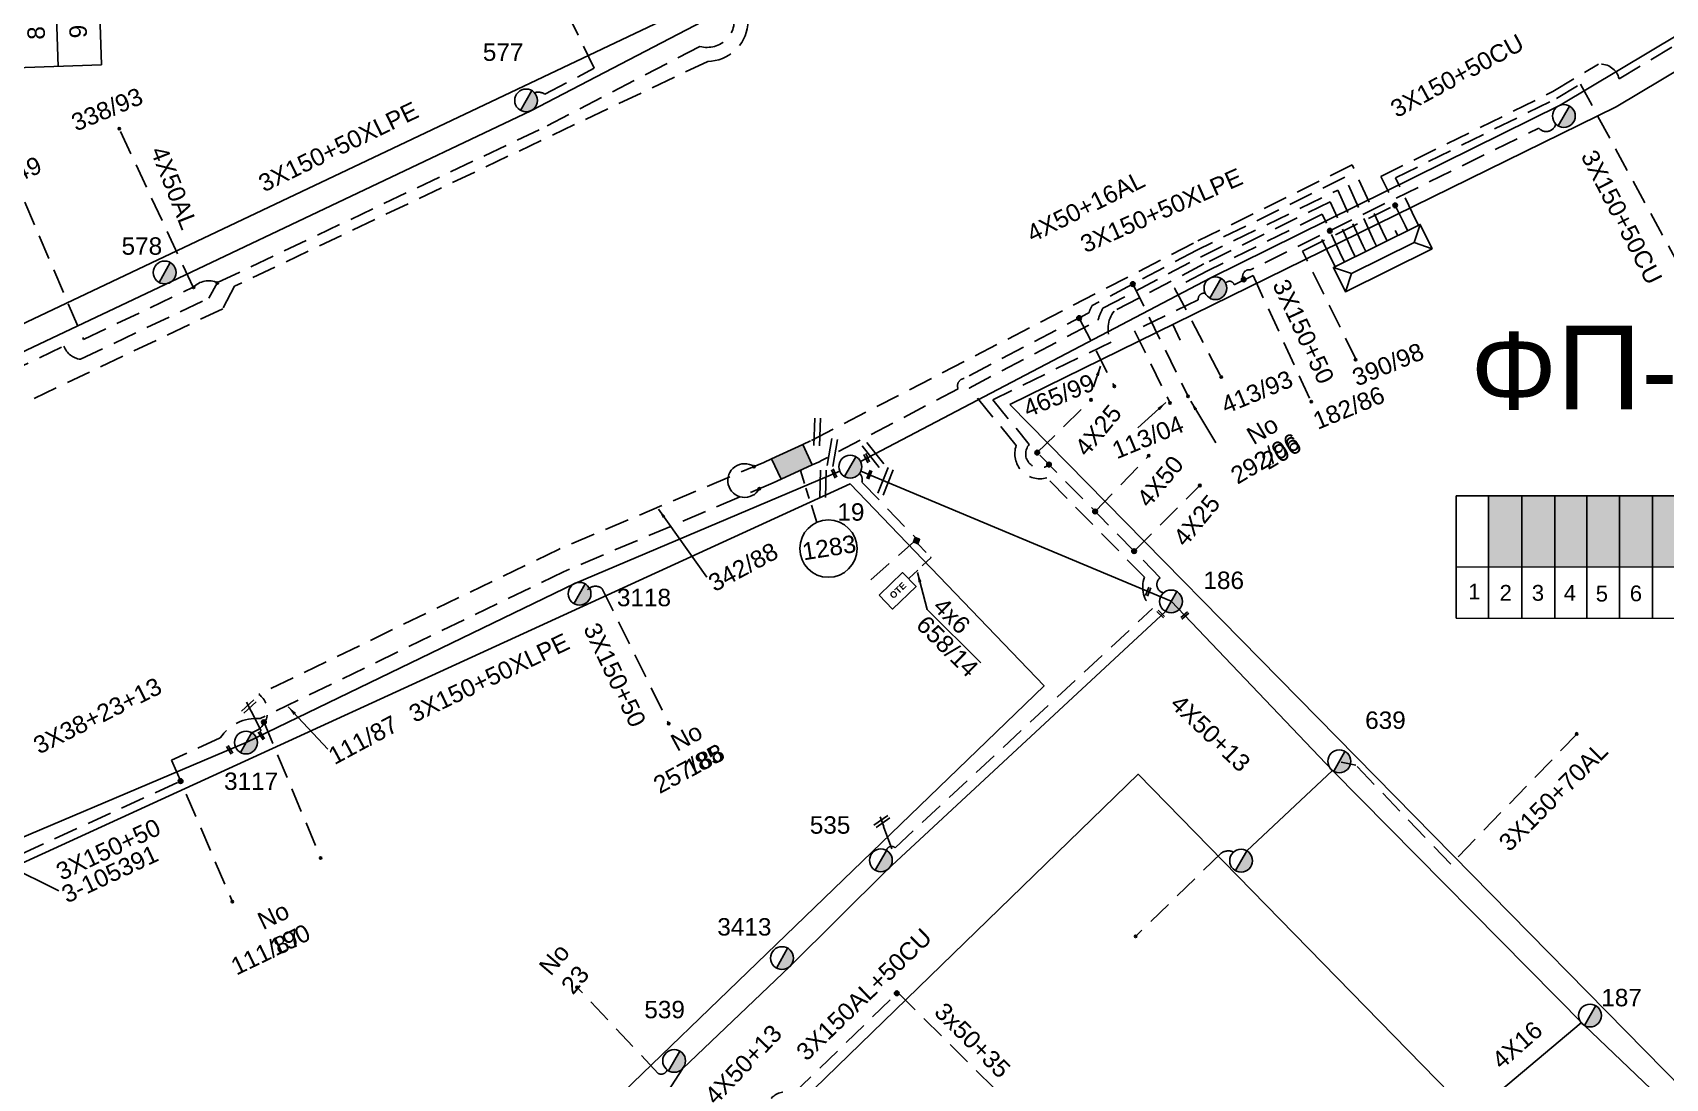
# Model space of a CAD drawing. Header units: millimetres. Extents: x 771 to 3391, y 686 to 1835.
# Drawn here: x 1703.7 to 1872.4, y 868.2 to 976.3 of the extents above; entities that cross this region are included whole.
import ezdxf
from ezdxf.enums import TextEntityAlignment as Align

# ---------------------------------------------------------------- set-up
doc = ezdxf.new("R2010")
doc.units = ezdxf.units.MM
doc.linetypes.add('DASHED', pattern=[19.05, 12.7, -6.35])
for name, color, linetype in [('Link Box 4 Διευθύνσεων', 7, 'Continuous'), ('Pillar OTE', 7, 'Continuous'), ('Άγνωστα', 7, 'Continuous'), ('Ασφαλειοκιβώτια Χ.Τ 9 αναχωρήσεων', 7, 'Continuous'), ('Γυμνά εναέρια ΧΤ και ΦΟΠ (3Φ)   4x50+16AL', 7, 'Continuous'), ('Εναέρια παροχή ΧΤ 4x16', 7, 'SYN_LINE'), ('Εναέρια παροχή ΧΤ 4x25', 7, 'SYN_LINE'), ('Επιγραφές - Σχήματα', 7, 'Continuous'), ('Καλωδια Χ.Τ. 3x50+35', 7, 'Continuous'), ('Καλώδια ΧΤ   3x150+50CU', 7, 'DASHED'), ('Καλώδια ΧΤ   3x150+70AL', 7, 'DASHED'), ('Καλώδια ΧΤ   3x150AL+50CU', 7, 'DASHED'), ('Μηχανική τομή', 7, 'Continuous'), ('Στύλος ΦΜ', 7, 'Continuous'), ('Στύλος ΦΜ @ 1', 7, 'Continuous'), ('Συνδέσεις', 7, 'Continuous'), ('Συνεστραμμένα ΧΤ   3x70+54.6+25 AL', 7, 'SYN_LINE'), ('Τομή', 7, 'Continuous'), ('Υπογεια Καλωδια Δικτυου ΧΤ 4X25', 7, 'DASHED'), ('Υποσταθμός πόλεως', 7, 'Continuous'), ('Υπόβαθρο ΔΕΗ', 7, 'Continuous'), ('Υπόγεια καλώδια Παροχών ΧΤ   4x50AL', 7, 'DASHED'), ('Υπόγεια καλώδια Παροχών ΧΤ   4x6', 7, 'DASHED')]:
    doc.layers.add(name, color=color, linetype=linetype)
doc.styles.get("Standard").update_dxf_attribs({"font": 'ARIAL.TTF'})
doc.linetypes.add('SYN_LINE', pattern='A,0.5,-0.0001,["/\\/\\/\\/",Standard,S=0.1,R=0,X=0,Y=-0.05],-0.25', length=0.7501)
doc.dimstyles.new('ISO-25', dxfattribs={"dimtxt": 2.5, "dimasz": 2.5, "dimexe": 1.25, "dimexo": 0.625, "dimtad": 1, "dimtxsty": 'Standard', "dimcen": 2.5, "dimadec": 0, "dimazin": 0, "dimtfac": 1, "dimtmove": 0, "dimatfit": 3, "dimfxl": 1, "dimarcsym": 0})

# ---------------------------------------------------------------- blocks, each defined once
blk = doc.blocks.new('LINK BOX 4 ΑΝΑΧΩΡΗΣΕΩΝ')
at = {"layer": 'Link Box 4 Διευθύνσεων', "ltscale": 40}
blk.add_hatch(color=256, dxfattribs=at).paths.add_polyline_path([(-3.54, 0), (-3.54, -4.67), (3.54, -4.67), (3.54, 0)])
for p, q in [((-3.54, 0), (-5.33, 0)), ((5.33, 0), (3.54, 0)), ((-3.54, -4.67), (-5.33, -4.67)), ((5.33, -4.67), (3.54, -4.67))]:
    blk.add_line(p, q, dxfattribs=at)
blk.add_lwpolyline([(-3.54, -4.67), (-3.54, 0), (3.54, 0), (3.54, -4.67)], close=True, dxfattribs=at)
blk = doc.blocks.new('ΑΣΦΑΛΕΙΟΚΙΒΩΤΙΟ ΥΠΟΣΤΑΘΜΟΥ 9 ΑΝΑΧΩΡΗΣΕΩΝ')
at = {"layer": 'Ασφαλειοκιβώτια Χ.Τ 9 αναχωρήσεων', "ltscale": 40}
for p, q in [((-23.8, 40.36), (24.02, 40.36)), ((-9.72, 40.36), (-9.72, -40.64)), ((9.94, 40.36), (9.94, -40.64)), ((-23.8, 31.36), (24.02, 31.36)), ((-23.8, 22.36), (24.02, 22.36)), ((-23.8, 13.36), (24.02, 13.36)), ((-23.8, 4.36), (24.02, 4.36)), ((-23.8, -4.64), (24.02, -4.64)), ((-23.8, -13.64), (24.02, -13.64)), ((-23.8, -22.64), (24.02, -22.64)), ((-23.8, -31.64), (24.02, -31.64))]:
    blk.add_line(p, q, dxfattribs=at)
at = {"layer": 'Ασφαλειοκιβώτια Χ.Τ 9 αναχωρήσεων'}
blk.add_lwpolyline([(-23.8, -40.64), (24.02, -40.64), (24.02, 40.36), (-23.8, 40.36)], close=True, dxfattribs=at)
for s, p in [('1', (-18.12, 33.62)), ('2', (-18.12, 25.05)), ('3', (-18.12, 15.98)), ('4', (-18.12, 6.96)), ('5', (-18.12, -2.05)), ('6', (-18.12, -11.19)), ('7', (-18.12, -19.43)), ('8', (-18.12, -29.12)), ('9', (-18.12, -37.81))]:
    blk.add_text(s, height=3.6, dxfattribs=at).set_placement(p)
at = {"layer": 'Ασφαλειοκιβώτια Χ.Τ 9 αναχωρήσεων', "ltscale": 40}
for tag, height, p in [('ΟΝΟΜΑ', 5, (-0.16, 44.31)), ('ΚΕΙΜΕΝΟ 1', 2, (17.06, 35.59)), ('ΚΕΙΜΕΝΟ 2', 2, (17.06, 26.88)), ('ΚΕΙΜΕΝΟ 3', 2, (17.06, 17.69)), ('ΚΕΙΜΕΝΟ 4', 2, (17.06, 8.71)), ('ΚΕΙΜΕΝΟ 5', 2, (17.06, -0.13)), ('ΚΕΙΜΕΝΟ 6', 2, (17.06, -9.05)), ('ΚΕΙΜΕΝΟ 7', 2, (17.06, -18.13)), ('ΚΕΙΜΕΝΟ 8', 2, (17.06, -26.85)), ('ΚΕΙΜΕΝΟ 9', 2, (17.06, -35.99)), ('ΣΧ', 2, (-0.1, -42.64))]:
    blk.add_attdef(tag, text='', height=height, dxfattribs=at).set_placement(p, align=Align.MIDDLE_CENTER)
blk = doc.blocks.new('ΥΠΑΡΧΩΝ ΤΣΙΜΕΝΤΕΝΙΟΣ ΣΤΥΛΟΣ')
at = {"layer": 'Στύλος ΦΜ'}
blk.add_hatch(color=7, dxfattribs=at).paths.add_polyline_path([(-1.29, -2.28, 0.574793), (2.62, 0, 0.268822), (1.3, 2.27)])
at = {"layer": 'Στύλος ΦΜ', "color": 7}
blk.add_line((-1.29, -2.28), (1.3, 2.27), dxfattribs=at)
blk.add_circle((0, 0), 2.62, dxfattribs=at)
at = {"layer": 'Στύλος ΦΜ', "flags": 4}
for tag, p in [('ΑΡΙΘΜΟΣ', (-4.68, 8.05)), ('ΤΥΠΟΣ', (-4.91, 3.03))]:
    blk.add_attdef(tag, p, '', height=4, dxfattribs=at)
blk = doc.blocks.new('_ΣΥΝΔΕΣΗ')
at = {"layer": 'Συνδέσεις', "linetype": 'SYN_LINE', "ltscale": 40}
blk.add_hatch(color=256, dxfattribs=at).paths.add_polyline_path([(0.5, -0.01, 1), (-0.5, -0.01, 1)])
at = {"layer": 'Συνδέσεις'}
blk.add_circle((0, -0.01), 0.5, dxfattribs=at)
blk = doc.blocks.new('ΥΠΟΣΤΑΘΜΟΣ ΠΟΛΕΩΣ 9 ΑΝΑΧΩΡΗΣΕΩΝ')
at = {"layer": 'Υποσταθμός πόλεως', "ltscale": 40}
for p, q in [((-9.63, -2.82), (-9.63, -4)), ((-7.12, -2.82), (-7.12, -4)), ((-4.84, -2.82), (-4.84, -4)), ((-2.36, -2.82), (-2.36, -4)), ((0.09, -2.82), (0.09, -4)), ((2.55, -2.82), (2.55, -4)), ((5.02, -2.82), (5.02, -4)), ((7.48, -2.82), (7.48, -4)), ((9.61, -2.82), (9.61, -4))]:
    blk.add_line(p, q, dxfattribs=at)
blk.add_lwpolyline([(-10.02, 2.82), (10.02, 2.82), (10.02, -2.82), (-10.02, -2.82)], close=True, dxfattribs=at)
for points in [[(-7.21, 0), (-10.02, 2.82)], [(-10.02, -2.82), (-7.21, 0)], [(-7.21, 0), (7.21, 0)], [(7.21, 0), (10.02, 2.82)], [(10.02, -2.82), (7.21, 0)]]:
    blk.add_lwpolyline(points, dxfattribs=at)
at = {"layer": 'Υποσταθμός πόλεως', "linetype": 'SYN_LINE', "ltscale": 40, "flags": 1}
for tag, p in [('ΜΕΤΑΣΧΗΜΑΤΙΣΜΟΣ', (10.79, 1.71)), ('ΙΣΧΥΣ', (10.77, -1.08)), ('ΑΡΙΘΜΟΣ', (10.89, -3.8))]:
    blk.add_attdef(tag, p, '', height=1.8, dxfattribs=at)
blk = doc.blocks.new('ΜΗΧΑΝΙΚΗ ΤΟΜΗ')
at = {"layer": 'Μηχανική τομή', "ltscale": 40}
for p, q in [((-1.89, 0.78), (1.89, 0.78)), ((1.89, 0), (-1.89, 0))]:
    blk.add_line(p, q, dxfattribs=at)
blk = doc.blocks.new('ΤΟΜΗ')
at = {"layer": 'Τομή', "ltscale": 40}
for p, q in [((-5.68, 0), (5.68, 0)), ((5.68, -2.33), (-5.68, -2.33))]:
    blk.add_line(p, q, dxfattribs=at)
blk = doc.blocks.new('τομή_')
at = {"layer": 'Επιγραφές - Σχήματα'}
for p, q in [((-1.29, -0.22), (0.13, 0.75)), ((-1.08, -0.46), (0.34, 0.51)), ((-0.66, 0.62), (-0.29, -0.37))]:
    blk.add_line(p, q, dxfattribs=at)
blk = doc.blocks.new('PILLAR ΟΤΕ')
at = {"layer": 'Pillar OTE', "ltscale": 40}
blk.add_lwpolyline([(-3.31, 2.02), (3.39, 2.02), (3.39, -1.99), (-3.31, -1.99)], close=True, dxfattribs=at)
at = {"layer": 'Pillar OTE', "insert": (-1.81, 0.71), "char_height": 1.3575, "width": 109.961, "attachment_point": 1}
blk.add_mtext('{\\fArial|b1|i0|c161|p34;OTE}', dxfattribs=at)
blk = doc.blocks.new('TSONTA XT1')
at = {"ltscale": 40}
h = blk.add_hatch(color=256, dxfattribs=at)
h.dxf.hatch_style = 1
h.paths.add_polyline_path([(595.96, 2487.66), (597.07, 2488.77), (595.96, 2489.87), (594.85, 2488.77)])
blk.add_lwpolyline([(594.85, 2488.77), (595.96, 2489.87), (597.07, 2488.77), (595.96, 2487.66)], close=True, dxfattribs=at)

msp = doc.modelspace()

# ---------------------------------------------------------------- hatches: boundary and pattern name
at = {"layer": 'Καλώδια ΧΤ   3x150+50CU', "linetype": 'DASHED', "ltscale": 0.2}
h = msp.add_hatch(color=133, dxfattribs=at)
h.dxf.hatch_style = 1
h.paths.add_polyline_path([(1857.59618, 928.37667), (1854.1563, 928.37688), (1854.15584, 921.01629), (1857.59572, 921.01295)])
h = msp.add_hatch(color=1, dxfattribs=at)
h.dxf.hatch_style = 1
h.paths.add_polyline_path([(1861.03575, 928.37645), (1857.59618, 928.37667), (1857.59572, 921.01295), (1861.03529, 921.00961)])
h = msp.add_hatch(color=2, dxfattribs=at)
h.dxf.hatch_style = 1
h.paths.add_polyline_path([(1864.33331, 928.37625), (1861.03575, 928.37645), (1861.03529, 921.00961), (1864.33284, 921.00641)])
h = msp.add_hatch(color=5, dxfattribs=at)
h.dxf.hatch_style = 1
h.paths.add_polyline_path([(1867.7193, 928.37604), (1864.33331, 928.37625), (1864.33284, 921.00641), (1867.71884, 921.00312)])
h = msp.add_hatch(color=30, dxfattribs=at)
h.dxf.hatch_style = 1
h.paths.add_polyline_path([(1871.11595, 928.37582), (1867.7193, 928.37604), (1867.71884, 921.00312), (1871.11549, 920.99982)])
h = msp.add_hatch(color=6, dxfattribs=at)
h.dxf.hatch_style = 1
h.paths.add_polyline_path([(1874.45299, 928.37561), (1871.11595, 928.37582), (1871.11549, 920.99982), (1874.45253, 920.99658)])

# ---------------------------------------------------------------- linework, layer by layer
at = {"layer": 'Pillar OTE', "ltscale": 40}
for points in [[(1850.8276, 915.7368), (1850.82839, 928.37709), (1881.16147, 928.37519), (1881.16068, 915.70744), (1850.8276, 915.73773)], [(1854.15551, 915.73441), (1854.1563, 928.37688)], [(1857.59539, 915.73097), (1857.59618, 928.37667)], [(1861.03496, 915.72754), (1861.03575, 928.37645)], [(1864.33251, 915.72425), (1864.33331, 928.37625)], [(1867.71851, 915.72087), (1867.7193, 928.37604)], [(1871.11515, 915.71747), (1871.11595, 928.37582)], [(1850.82793, 921.01953), (1881.16101, 920.99007)]]:
    msp.add_lwpolyline(points, dxfattribs=at)
at = {"layer": 'Άγνωστα', "color": 27, "linetype": 'DASHED', "ltscale": 0.2}
msp.add_lwpolyline([(1755.53832, 970.05248, -0.227532156), (1756.60874, 969.89681), (1756.60874, 969.89681), (1761.71839, 972.57978), (1759.0666, 978.05235), (1759.0666, 978.05235)], format="xyb", dxfattribs=at)
at = {"layer": 'Άγνωστα', "color": 5}
msp.add_lwpolyline([(1822.27156, 944.47903), (1821.54096, 946.0935)], dxfattribs=at)
at = {"layer": 'Άγνωστα', "color": 2, "linetype": 'DASHED', "ltscale": 0.2}
msp.add_lwpolyline([(1820.56998, 918.34585, -0.650072474), (1820.23188, 919.90721), (1807.51469, 932.84823)], format="xyb", dxfattribs=at)
at = {"layer": 'Άγνωστα', "color": 2, "linetype": 'Continuous'}
msp.add_lwpolyline([(1829.1704, 891.67364), (1838.04023, 899.97993)], dxfattribs=at)
at = {"layer": 'Άγνωστα', "color": 133, "linetype": 'DASHED', "ltscale": 0.2}
msp.add_lwpolyline([(1769.24499, 869.03357, -0.483952597), (1768.32805, 868.66321), (1759.92991, 877.57605)], format="xyb", dxfattribs=at)
at = {"layer": 'Γυμνά εναέρια ΧΤ και ΦΟΠ (3Φ)   4x50+16AL', "color": 30, "linetype": 'Continuous', "ltscale": 0.2}
msp.add_lwpolyline([(1789.24007, 931.91068), (1825.47147, 950.92718), (1861.57857, 968.76471), (1898.58025, 990.94111)], dxfattribs=at)
at = {"layer": 'Γυμνά εναέρια ΧΤ και ΦΟΠ (3Φ)   4x50+16AL', "color": 151, "linetype": 'Continuous', "ltscale": 0.2}
msp.add_lwpolyline([(1664.01697, 874.92466), (1693.20366, 889.10026), (1725.71662, 902.87216), (1759.71005, 919.32821), (1787.09859, 930.93176)], dxfattribs=at)
at = {"layer": 'Γυμνά εναέρια ΧΤ και ΦΟΠ (3Φ)   4x50+16AL', "color": 2, "linetype": 'Continuous', "ltscale": 0.2}
msp.add_lwpolyline([(1789.26919, 930.93575), (1821.35965, 917.47908), (1838.0399, 899.98026), (1864.04617, 873.64123), (1878.58859, 859.77067)], dxfattribs=at)
at = {"layer": 'Γυμνά εναέρια ΧΤ και ΦΟΠ (3Φ)   4x50+16AL', "color": 133, "linetype": 'Continuous', "ltscale": 0.2}
msp.add_lwpolyline([(1733.0255, 819.92031), (1750.03091, 836.96074), (1770.83096, 869.14741), (1781.93007, 879.72844), (1791.98928, 889.7087), (1820.76438, 916.4349)], dxfattribs=at)
at = {"layer": 'Εναέρια παροχή ΧΤ 4x16', "color": 2, "linetype": 'SYN_LINE', "ltscale": 15}
msp.add_lwpolyline([(1854.64201, 866.23933), (1863.75757, 873.88943)], dxfattribs=at)
at = {"layer": 'Καλωδια Χ.Τ. 3x50+35', "color": 133, "linetype": 'DASHED', "ltscale": 0.2}
msp.add_lwpolyline([(1793.09113, 877.02084), (1793.09113, 877.02084), (1805.90497, 864.31777)], dxfattribs=at)
at = {"layer": 'Καλώδια ΧΤ   3x150+50CU', "color": 6, "linetype": 'DASHED', "ltscale": 0.2}
msp.add_lwpolyline([(1845.54407, 956.32839), (1843.03846, 961.38841), (1860.81171, 970.17046), (1865.55136, 973.0111, -0.373201804), (1867.67172, 971.48387), (1894.80473, 987.74563), (1898.01237, 984.30925)], format="xyb", dxfattribs=at)
at = {"layer": 'Καλώδια ΧΤ   3x150+50CU', "color": 85, "linetype": 'DASHED', "ltscale": 0.2}
msp.add_lwpolyline([(1846.66698, 956.88443), (1844.55206, 961.24903), (1861.19514, 969.46759), (1863.66517, 970.94796), (1874.54066, 950.93449)], dxfattribs=at)
at = {"layer": 'Καλώδια ΧΤ   3x150+50CU', "color": 133, "linetype": 'DASHED', "ltscale": 0.2}
for points in [[(1837.76419, 955.78678), (1859.3651, 966.39518, 0.630003966), (1861.10812, 966.8296)], [(1779.78349, 864.09589, -0.725537856), (1782.29471, 866.53489), (1793.09113, 877.02084)]]:
    msp.add_lwpolyline(points, format="xyb", dxfattribs=at)
at = {"layer": 'Καλώδια ΧΤ   3x150+50CU', "color": 151, "linetype": 'DASHED', "ltscale": 0.2}
msp.add_lwpolyline([(1843.40939, 955.27135), (1840.06886, 962.60003), (1823.65589, 954.49174), (1784.08048, 934.06451)], dxfattribs=at)
at = {"layer": 'Καλώδια ΧΤ   3x150+50CU', "color": 1, "linetype": 'DASHED', "ltscale": 0.2}
msp.add_lwpolyline([(1842.3145, 954.72918), (1839.31577, 961.30802), (1824.01901, 953.77883), (1813.17352, 948.04587, 0.038930616), (1812.85533, 947.2904), (1799.94983, 940.51678, 0.494365865), (1799.33196, 939.43701), (1785.05665, 931.94444)], format="xyb", dxfattribs=at)
at = {"layer": 'Καλώδια ΧΤ   3x150+50CU', "color": 5, "linetype": 'DASHED', "ltscale": 0.2}
msp.add_lwpolyline([(1791.9301, 891.71621, -0.583093199), (1792.80882, 891.99845), (1819.44398, 916.73708, -0.320970371), (1818.60414, 919.96567), (1808.50194, 930.24567, -0.609271158), (1805.34045, 933.56784), (1800.47034, 939.52508), (1813.80408, 946.52346), (1813.80408, 946.52346, -0.081863218), (1814.30598, 947.77733), (1824.38212, 953.06592), (1838.57116, 959.97507), (1841.21131, 954.18291)], format="xyb", dxfattribs=at)
at = {"layer": 'Καλώδια ΧΤ   3x150+50CU', "color": 2, "linetype": 'DASHED', "ltscale": 0.2}
for points in [[(1840.10583, 953.6355), (1837.81035, 958.78605), (1824.74524, 952.35301), (1815.45557, 947.47721, 0.287738565), (1815.14798, 944.26888), (1802.90506, 938.31643), (1806.68595, 933.69155, 0.933781668), (1808.72825, 931.61331)], [(1827.81005, 891.53879, 0.27627033), (1826.53458, 891.43112), (1817.76339, 882.92303)]]:
    msp.add_lwpolyline(points, format="xyb", dxfattribs=at)
at = {"layer": 'Καλώδια ΧΤ   3x150+50CU', "color": 133, "linetype": 'DASHED', "ltscale": 0.2}
msp.add_lwpolyline([(1839.00236, 953.08909), (1836.97643, 957.50313), (1825.10836, 951.6401), (1821.71098, 949.85694), (1826.5306, 940.67432)], dxfattribs=at)
at = {"layer": 'Καλώδια ΧΤ   3x150+50CU', "color": 6, "linetype": 'DASHED', "ltscale": 0.2}
msp.add_lwpolyline([(1840.51661, 942.3852), (1834.92934, 953.66855), (1844.51159, 958.41346)], dxfattribs=at)
at = {"layer": 'Καλώδια ΧΤ   3x150+50CU', "color": 30, "linetype": 'DASHED', "ltscale": 0.2}
for points in [[(1838.0474, 952.61621), (1836.72912, 955.27845), (1829.55027, 951.75286, 0.630091087), (1828.84456, 950.68026)], [(1826.9888, 950.36501, -0.622511795), (1827.8663, 950.19982), (1829.82282, 951.16069), (1835.76561, 938.2222)], [(1824.88149, 949.31255, 0.526885902), (1824.15833, 948.64968), (1817.57091, 945.4469), (1821.2443, 937.96711)], [(1789.14104, 930.70608, -0.261797266), (1789.39454, 929.7932), (1795.05375, 923.89409), (1790.29633, 919.68421)]]:
    msp.add_lwpolyline(points, format="xyb", dxfattribs=at)
at = {"layer": 'Καλώδια ΧΤ   3x150+50CU', "color": 1, "linetype": 'DASHED', "ltscale": 0.2}
for points in [[(1817.39825, 950.27908), (1823.10173, 938.66562)], [(1811.84152, 946.75829), (1815.52111, 939.63506)]]:
    msp.add_lwpolyline(points, dxfattribs=at)
at = {"layer": 'Καλώδια ΧΤ   3x150+50CU', "color": 62, "linetype": 'DASHED', "ltscale": 0.2}
for points in [[(1779.2405, 931.83599), (1758.01486, 922.84344), (1727.05156, 907.85426, -0.619034683), (1726.29991, 903.89534)], [(1780.21666, 929.71592), (1758.54311, 920.5336), (1727.16325, 905.34277, 0.276021007), (1723.05563, 903.35429), (1718.02562, 901.05027), (1724.30709, 886.41494)], [(1698.46279, 839.18782), (1704.82458, 848.01891), (1693.35292, 856.28293), (1669.25047, 876.11914), (1691.87608, 886.48729, 0.784967606), (1695.52634, 888.15931), (1718.95283, 898.88995)]]:
    msp.add_lwpolyline(points, format="xyb", dxfattribs=at)
at = {"layer": 'Καλώδια ΧΤ   3x150+50CU', "color": 151, "linetype": 'DASHED', "ltscale": 0.2}
msp.add_lwpolyline([(1761.02759, 918.64998, -0.422195656), (1762.54578, 918.76192), (1769.42193, 904.81402)], format="xyb", dxfattribs=at)
at = {"layer": 'Καλώδια ΧΤ   3x150+50CU', "color": 62, "linetype": 'DASHED', "ltscale": 0.2}
msp.add_lwpolyline([(1727.51007, 905.09987), (1733.43268, 890.92588)], dxfattribs=at)
at = {"layer": 'Καλώδια ΧΤ   3x150+70AL', "color": 2, "ltscale": 0.2}
msp.add_lwpolyline([(1863.39107, 903.83199), (1850.26025, 890.2882), (1840.44437, 900.53768), (1838.92758, 900.85606)], dxfattribs=at)
at = {"layer": 'Καλώδια ΧΤ   3x150AL+50CU', "color": 30, "linetype": 'DASHED', "ltscale": 0.2}
msp.add_lwpolyline([(1747.07554, 996.32217), (1752.86552, 1003.28132), (1765.59969, 993.35543, -0.216891354), (1767.65324, 987.63448), (1774.26138, 981.58031, -0.9001756), (1773.44264, 973.29626), (1724.52646, 950.04555), (1723.30118, 947.721), (1662.23807, 918.69664, -0.60157845), (1661.59262, 919.82001), (1662.66103, 920.32934)], format="xyb", dxfattribs=at)
at = {"layer": 'Καλώδια ΧΤ   3x150AL+50CU', "color": 85, "linetype": 'DASHED', "ltscale": 0.2}
msp.add_lwpolyline([(1666.46649, 924.72909), (1706.89107, 943.84772, 0.281978332), (1708.59072, 942.49826), (1721.86878, 948.80956), (1722.77052, 950.42105), (1756.84651, 966.61797), (1772.64207, 974.84449, 1.070764304), (1773.78003, 980.29485), (1766.37964, 987.07485, 0.233414637), (1764.8499, 992.83401), (1753.04481, 1002.03571), (1747.79391, 995.7245)], format="xyb", dxfattribs=at)
msp.add_lwpolyline([(1701.33723, 962.24932), (1708.91504, 944.54717), (1708.91504, 944.54717), (1708.91504, 944.54717), (1720.25095, 949.93532)], dxfattribs=at)
msp.add_arc((1721.86426, 948.34438), 2.26581, 66.4235176, 135.3999004, dxfattribs=at)
at = {"layer": 'Συνεστραμμένα ΧΤ   3x70+54.6+25 AL', "color": 27, "linetype": 'SYN_LINE', "ltscale": 20}
msp.add_lwpolyline([(1636.39297, 912.91391), (1673.64245, 929.54295), (1718.00312, 950.52313), (1755.17381, 968.19102), (1773.77887, 977.88076)], dxfattribs=at)
at = {"layer": 'Υπογεια Καλωδια Δικτυου ΧΤ 4X25', "color": 2, "linetype": 'DASHED', "ltscale": 0.2}
for points in [[(1807.51469, 932.84823), (1813.15078, 938.38683)], [(1817.52688, 922.65981), (1824.32161, 929.44997)]]:
    msp.add_lwpolyline(points, dxfattribs=at)
at = {"layer": 'Υπόβαθρο ΔΕΗ'}
for points in [[(1571.49541, 961.81714), (1672.89295, 1057.95779), (1743.74912, 1000.78375), (1770.6399, 978.40281), (1634.79402, 913.96377), (1571.49541, 961.81714)], [(1804.68403, 937.81491), (1880.27105, 860.89753), (1948.34244, 927.20712), (1893.26726, 984.11167), (1867.36418, 968.5977), (1804.68403, 937.81491)], [(1783.03134, 931.01191), (1783.45686, 929.65066)], [(1684.77925, 882.25503), (1683.86021, 877.77954), (1734.04484, 837.11747), (1808.22057, 908.72463), (1788.17757, 929.61725), (1684.77925, 882.25503)], [(1783.60261, 929.1844), (1783.94578, 928.08655)], [(1784.15939, 927.40321), (1784.71618, 925.62201)], [(1796.1479, 916.6239), (1801.67166, 911.11802)], [(1726.25739, 906.11073), (1727.27875, 904.07983)], [(1800.39516, 783.81145), (1867.86546, 848.5055), (1817.93285, 899.5995), (1744.94214, 828.70782), (1800.39516, 783.81145)], [(1791.6315, 894.19312), (1792.48329, 891.89467)]]:
    msp.add_lwpolyline(points, dxfattribs=at)
msp.add_circle((1785.92182, 922.91834), 2.96031, dxfattribs=at)
msp.add_arc((1777.2616, 929.95558), 1.74342, 56.350572, 330.9818283, dxfattribs=at)
at = {"layer": 'Υπόγεια καλώδια Παροχών ΧΤ   4x50AL', "color": 85, "ltscale": 0.2}
msp.add_lwpolyline([(1720.25095, 949.93532), (1720.25095, 949.93532), (1712.60709, 966.32805)], dxfattribs=at)
at = {"layer": 'Υπόγεια καλώδια Παροχών ΧΤ   4x50AL', "color": 2, "linetype": 'DASHED', "ltscale": 0.2}
msp.add_lwpolyline([(1813.49546, 926.76219), (1819.04276, 932.52462)], dxfattribs=at)
at = {"layer": 'Υπόγεια καλώδια Παροχών ΧΤ   4x6', "color": 30, "linetype": 'DASHED', "ltscale": 0.1}
msp.add_lwpolyline([(1795.16547, 923.43004), (1796.53224, 922.00533), (1794.28805, 919.8524)], dxfattribs=at)

# ---------------------------------------------------------------- block references
at = {"layer": 'Link Box 4 Διευθύνσεων', "xscale": 0.4999999999999998, "yscale": 0.4999999999999998, "zscale": 0.4999999999999998, "rotation": 24.72323136860651}
msp.add_blockref('LINK BOX 4 ΑΝΑΧΩΡΗΣΕΩΝ', (1781.66049, 932.95025), dxfattribs=at)
at = {"layer": 'Pillar OTE', "xscale": 0.5, "yscale": 0.5, "zscale": 0.5, "rotation": 43.81098411642448}
msp.add_blockref('PILLAR ΟΤΕ', (1793.07038, 918.53765), dxfattribs=at)
at = {"layer": 'Ασφαλειοκιβώτια Χ.Τ 9 αναχωρήσεων', "xscale": 0.4999999999999997, "yscale": 0.4999999999999997, "zscale": 0.4999999999999997, "rotation": 91.97262806557677}
msp.add_blockref('ΑΣΦΑΛΕΙΟΚΙΒΩΤΙΟ ΥΠΟΣΤΑΘΜΟΥ 9 ΑΝΑΧΩΡΗΣΕΩΝ', (1690.0721, 984.11402), dxfattribs=at)
at = {"layer": 'Επιγραφές - Σχήματα', "rotation": 8.28868952573257}
msp.add_blockref('τομή_', (1726.49551, 906.51678), dxfattribs=at)
at = {"layer": 'Επιγραφές - Σχήματα'}
msp.add_blockref('τομή_', (1791.92568, 894.56061), dxfattribs=at)
at = {"layer": 'Μηχανική τομή'}
for p, xscale, yscale, zscale, rotation in [((1789.80289, 932.23179), 0.2500000000001927, 0.2500000000001927, 0.2500000000001927, 295.3608554597698), ((1786.4243, 930.64609), 0.2500000000001927, 0.2500000000001927, 0.2500000000001927, 294.1199495369558), ((1790.23393, 930.5312), 0.249999999999919, 0.249999999999919, 0.249999999999919, 68.45138536945211), ((1819.06887, 918.43527), 0.249999999999919, 0.249999999999919, 0.249999999999919, 68.45138536945211), ((1820.20603, 916.1012), 0.2500000000002005, 0.2500000000002005, 0.2500000000002005, 316.6227947981087), ((1822.82841, 915.93825), 0.2499999999999681, 0.2499999999999681, 0.2499999999999681, 40.33340061720715), ((1727.22366, 903.5485), 0.2500000000001927, 0.2500000000001927, 0.2500000000001927, 301.5413271457322), ((1723.93235, 902.0617), 0.2500000000001927, 0.2500000000001927, 0.2500000000001927, 301.5413271457322)]:
    msp.add_blockref('ΜΗΧΑΝΙΚΗ ΤΟΜΗ', p, dxfattribs=dict(at, xscale=xscale, yscale=yscale, zscale=zscale, rotation=rotation))
at = {"layer": 'Στύλος ΦΜ @ 1', "ltscale": 40}
ref = msp.add_blockref('ΥΠΑΡΧΩΝ ΤΣΙΜΕΝΤΕΝΙΟΣ ΣΤΥΛΟΣ', (1754.67075, 969.25594), dxfattribs=dict(at, xscale=0.4499999999998181, yscale=0.4499999999998181, zscale=0.4499999999998181))
ref.add_attrib('ΤΥΠΟΣ', '577', (1750.19586, 973.3494), dxfattribs={"layer": 'Στύλος ΦΜ', "height": 1.8, "flags": 4})
at = {"layer": 'Στύλος ΦΜ @ 1', "ltscale": 40, "xscale": 0.4499999999998181, "yscale": 0.4499999999998181, "zscale": 0.4499999999998181}
for p in [(1861.95454, 967.64856), (1825.93278, 949.84352), (1828.58484, 890.65175)]:
    msp.add_blockref('ΥΠΑΡΧΩΝ ΤΣΙΜΕΝΤΕΝΙΟΣ ΣΤΥΛΟΣ', p, dxfattribs=at)
at = {"layer": 'Στύλος ΦΜ @ 1', "ltscale": 40}
ref = msp.add_blockref('ΥΠΑΡΧΩΝ ΤΣΙΜΕΝΤΕΝΙΟΣ ΣΤΥΛΟΣ', (1717.2997, 951.46777), dxfattribs=dict(at, xscale=0.4499999999998181, yscale=0.4499999999998181, zscale=0.4499999999998181))
ref.add_attrib('ΤΥΠΟΣ', '578', (1712.85004, 953.30215), dxfattribs={"layer": 'Στύλος ΦΜ', "height": 1.8, "flags": 4})
ref = msp.add_blockref('ΥΠΑΡΧΩΝ ΤΣΙΜΕΝΤΕΝΙΟΣ ΣΤΥΛΟΣ', (1788.18305, 931.39121), dxfattribs=dict(at, xscale=0.4499999999998181, yscale=0.4499999999998181, zscale=0.4499999999998181))
ref.add_attrib('ΤΥΠΟΣ', '19', (1786.85169, 925.80688), dxfattribs={"layer": 'Στύλος ΦΜ', "height": 1.8, "flags": 4})
ref = msp.add_blockref('ΥΠΑΡΧΩΝ ΤΣΙΜΕΝΤΕΝΙΟΣ ΣΤΥΛΟΣ', (1821.34542, 917.45937), dxfattribs=dict(at, xscale=0.4499999999998181, yscale=0.4499999999998181, zscale=0.4499999999998181))
ref.add_attrib('ΤΥΠΟΣ', '186', (1824.69567, 918.74534), dxfattribs={"layer": 'Στύλος ΦΜ', "height": 1.8, "flags": 4})
ref = msp.add_blockref('ΥΠΑΡΧΩΝ ΤΣΙΜΕΝΤΕΝΙΟΣ ΣΤΥΛΟΣ', (1760.19237, 918.25373), dxfattribs=dict(at, xscale=0.4499999999998181, yscale=0.4499999999998181, zscale=0.4499999999998181))
ref.add_attrib('ΤΥΠΟΣ', '3118', (1764.05684, 916.96419), dxfattribs={"layer": 'Στύλος ΦΜ', "height": 1.8, "flags": 4})
ref = msp.add_blockref('ΥΠΑΡΧΩΝ ΤΣΙΜΕΝΤΕΝΙΟΣ ΣΤΥΛΟΣ', (1838.73876, 900.92828), dxfattribs=dict(at, xscale=0.4499999999998181, yscale=0.4499999999998181, zscale=0.4499999999998181))
ref.add_attrib('ΤΥΠΟΣ', '639', (1841.4128, 904.28164), dxfattribs={"layer": 'Στύλος ΦΜ', "height": 1.8, "flags": 4})
ref = msp.add_blockref('ΥΠΑΡΧΩΝ ΤΣΙΜΕΝΤΕΝΙΟΣ ΣΤΥΛΟΣ', (1725.71435, 902.87345), dxfattribs=dict(at, xscale=0.4499999999998181, yscale=0.4499999999998181, zscale=0.4499999999998181))
ref.add_attrib('ΤΥΠΟΣ', '3117', (1723.44448, 897.97243), dxfattribs={"layer": 'Στύλος ΦΜ', "height": 1.8, "flags": 4})
ref = msp.add_blockref('ΥΠΑΡΧΩΝ ΤΣΙΜΕΝΤΕΝΙΟΣ ΣΤΥΛΟΣ', (1791.34454, 890.69432), dxfattribs=dict(at, xscale=0.4499999999998181, yscale=0.4499999999998181, zscale=0.4499999999998181))
ref.add_attrib('ΤΥΠΟΣ', '535', (1783.99809, 893.44713), dxfattribs={"layer": 'Στύλος ΦΜ', "height": 1.8, "flags": 4})
ref = msp.add_blockref('ΥΠΑΡΧΩΝ ΤΣΙΜΕΝΤΕΝΙΟΣ ΣΤΥΛΟΣ', (1781.12102, 880.58435), dxfattribs=dict(at, xscale=0.4499999999998181, yscale=0.4499999999998181, zscale=0.4499999999998181))
ref.add_attrib('ΤΥΠΟΣ', '3413', (1774.43807, 882.91613), dxfattribs={"layer": 'Στύλος ΦΜ', "height": 1.8, "flags": 4})
ref = msp.add_blockref('ΥΠΑΡΧΩΝ ΤΣΙΜΕΝΤΕΝΙΟΣ ΣΤΥΛΟΣ', (1769.97576, 869.95721), dxfattribs=dict(at, xscale=0.4499999999998181, yscale=0.4499999999998181, zscale=0.4499999999998181))
ref.add_attrib('ΤΥΠΟΣ', '539', (1766.89261, 874.36319), dxfattribs={"layer": 'Στύλος ΦΜ', "height": 1.8, "flags": 4})
ref = msp.add_blockref('ΥΠΑΡΧΩΝ ΤΣΙΜΕΝΤΕΝΙΟΣ ΣΤΥΛΟΣ', (1864.65973, 874.64656), dxfattribs=dict(at, xscale=0.4499999999998181, yscale=0.4499999999998181, zscale=0.4499999999998181))
ref.add_attrib('ΤΥΠΟΣ', '187', (1865.82251, 875.60037), dxfattribs={"layer": 'Στύλος ΦΜ', "height": 1.8, "flags": 4})
at = {"layer": 'Συνδέσεις'}
for p, xscale, yscale, zscale in [((1712.60709, 966.32805), 0.25, 0.25, 0.25), ((1844.51159, 958.41346), 0.4777242751394019, 0.4777242751394019, 0.4777242751394019), ((1837.76419, 955.78678), 0.4777242751394019, 0.4777242751394019, 0.4777242751394019), ((1722.74147, 950.3961), 0.25, 0.25, 0.25), ((1817.39825, 950.27908), 0.4777242751394019, 0.4777242751394019, 0.4777242751394019), ((1828.85295, 950.75554), 0.4777242751394019, 0.4777242751394019, 0.4777242751394019), ((1720.2971, 949.9256), 0.25, 0.25, 0.25), ((1811.84152, 946.75829), 0.4777242751394019, 0.4777242751394019, 0.4777242751394019), ((1840.41777, 942.46357), 0.25, 0.25, 0.25), ((1826.5306, 940.67432), 0.25, 0.25, 0.25), ((1815.48853, 939.69812), 0.25, 0.25, 0.25), ((1823.10173, 938.66562), 0.25, 0.25, 0.25), ((1813.0682, 938.30569), 0.25, 0.25, 0.25), ((1821.2443, 937.96711), 0.25, 0.25, 0.25), ((1835.84072, 938.12457), 0.25, 0.25, 0.25), ((1807.51469, 932.84823), 0.4777242751394019, 0.4777242751394019, 0.4777242751394019), ((1808.72825, 931.61331), 0.4777242751394019, 0.4777242751394019, 0.4777242751394019), ((1819.04276, 932.52462), 0.25, 0.25, 0.25), ((1778.22765, 931.40688), 0.25, 0.25, 0.25), ((1778.78617, 929.10987), 0.25, 0.25, 0.25), ((1824.32161, 929.44997), 0.25, 0.25, 0.25), ((1813.49546, 926.76219), 0.4777242751394019, 0.4777242751394019, 0.4777242751394019), ((1817.52688, 922.65981), 0.4777242751394019, 0.4777242751394019, 0.4777242751394019), ((1727.56132, 904.97723), 0.4777242751394019, 0.4777242751394019, 0.4777242751394019), ((1769.42193, 904.81402), 0.25, 0.25, 0.25), ((1863.28498, 903.77007), 0.25, 0.25, 0.25), ((1718.95283, 898.88995), 0.4777242751394019, 0.4777242751394019, 0.4777242751394019), ((1733.42647, 890.94035), 0.25, 0.25, 0.25), ((1724.30088, 886.42941), 0.25, 0.25, 0.25), ((1817.68737, 882.82731), 0.25, 0.25, 0.25), ((1759.92991, 877.57605), 0.25, 0.25, 0.25), ((1792.9892, 876.94892), 0.4777242751394019, 0.4777242751394019, 0.4777242751394019)]:
    msp.add_blockref('_ΣΥΝΔΕΣΗ', p, dxfattribs=dict(at, xscale=xscale, yscale=yscale, zscale=zscale))
at = {"layer": 'Συνδέσεις', "xscale": 0.3075184835441075, "yscale": 0.3075184835441075, "zscale": 0.3075184835441075, "rotation": 23.35794991936682}
msp.add_blockref('TSONTA XT1', (1930.21958, 148.46336), dxfattribs=at)
at = {"layer": 'Τομή'}
for p, xscale, yscale, zscale, rotation in [((1785.05222, 934.97213), 0.2499999999999668, 0.2499999999999668, 0.2499999999999668, 268.3828306759647), ((1786.62404, 932.79835), 0.2499999999999668, 0.2499999999999668, 0.2499999999999668, 260.168593047897), ((1790.76392, 932.78898), 0.2499999999999669, 0.2499999999999669, 0.2499999999999669, 308.1680509152084), ((1785.64602, 929.60921), 0.2499999999999669, 0.2499999999999669, 0.2499999999999669, 268.3828306759647), ((1792.10234, 929.75808), 0.2499999999998873, 0.2499999999998873, 0.2499999999998873, 248.1909067709115)]:
    msp.add_blockref('ΤΟΜΗ', p, dxfattribs=dict(at, xscale=xscale, yscale=yscale, zscale=zscale, rotation=rotation))
at = {"layer": 'Υποσταθμός πόλεως', "xscale": 0.5, "yscale": 0.5, "zscale": 0.5, "rotation": 206.3435813144936}
msp.add_blockref('ΥΠΟΣΤΑΘΜΟΣ ΠΟΛΕΩΣ 9 ΑΝΑΧΩΡΗΣΕΩΝ', (1843.24157, 952.95536), dxfattribs=at)

# ---------------------------------------------------------------- texts
at = {"ltscale": 30, "char_height": 1.63441, "width": 11.2572904, "attachment_point": 1}
for s, insert in [('1', (1852.07376, 919.29813)), ('2', (1855.31223, 919.16466)), ('3', (1858.64282, 919.16466)), ('4', (1861.94632, 919.16466)), ('5', (1865.24983, 919.08349)), ('6', (1868.76996, 919.11055))]:
    msp.add_mtext(s, dxfattribs=dict(at, insert=insert))
at = {"layer": 'Άγνωστα', "color": 7, "char_height": 1.8, "attachment_point": 1}
for s, gutter_width, insert, rotation in [('3X150+50CU', 12.5, (1843.81852, 969.00035), 28.4229663), ('338/93', 2.0013, (1707.44522, 967.68827), 22.6833078), ('3X150+50XLPE', 12.5, (1726.78771, 961.35474), 25.9387706), ('3X150+50CU', 12.5, (1865.26554, 964.34669), 297.2510609), ('3X150+50XLPE', 12.5, (1811.76231, 955.09836), 23.721414), ('3X150+50', 12.5, (1833.42328, 950.9804), 294.9619134), ('390/98', 1.77636, (1839.87387, 941.32922), 22.4965232), ('465/99', 1.77636, (1805.85699, 938.12559), 22.4965232), ('413/93', 1.77636, (1826.32444, 938.48406), 22.4965232), ('182/86', 1.77636, (1835.82007, 936.85161), 22.4965232), ('113/04', 1.77636, (1815.04547, 933.80428), 22.4965232), ('292/96', 1.77636, (1827.29655, 931.06298), 30.6214066), ('4X50', 12.5, (1817.64769, 928.18952), 50.4055177), ('342/88', 1.76372, (1773.30043, 919.98592), 28.42308), ('1283', 12.5, (1783.08531, 923.47903), 9.0165632), ('4x6', 1.77636, (1797.87816, 918.06063), 315.342981), ('3X150+50', 12.5, (1762.17234, 915.45594), 295.5476992), ('658/14', 1.77636, (1796.12891, 916.17073), 315.342981), ('3X150+50XLPE', 12.5, (1742.34368, 906.51527), 25.5046809), ('3X38+23+13', 12.5, (1703.51018, 903.22784), 26.6279846), ('4X50+13', 12.5, (1822.3936, 907.99619), 316.2596131), ('111/87', 1.76372, (1734.00439, 902.10444), 28.42308), ('257/85', 1.76372, (1767.61042, 899.10599), 28.42308), ('3X150+70AL', 12.5, (1855.05307, 892.76612), 44.9847895), ('3X150+50', 12.5, (1705.86762, 890.19748), 25.0823595), ('3-105391', 12.5, (1706.44045, 887.84818), 25.0823595), ('111/87', 1.66629, (1723.93718, 880.38608), 25.666909), ('3x50+35', 12.5, (1798.01589, 876.16009), 315.0930382), ('4X50+13', 12.5, (1772.95701, 866.55804), 46.2596131)]:
    msp.add_mtext_dynamic_manual_height_columns(s, width=1.8, gutter_width=gutter_width, heights=[0.04535], dxfattribs=dict(at, insert=insert, rotation=rotation))
at = {"layer": 'Άγνωστα', "color": 7}
note = msp.add_mtext_dynamic_manual_height_columns('Νο ', width=1.8, gutter_width=2.0013, heights=[0.04535, 0], dxfattribs=dict(at, insert=(1695.54364, 963.2311), char_height=1.8, attachment_point=1, rotation=22.6833078))
for column, words in zip(note.columns.linked_columns, ['349']):
    column.text = words
note = msp.add_mtext_dynamic_manual_height_columns('No ', width=1.8, gutter_width=1.77636, heights=[0.04535, 0], dxfattribs=dict(at, insert=(1825.87044, 933.32653), char_height=1.8, attachment_point=1, rotation=30.6214066))
for column, words in zip(note.columns.linked_columns, ['206']):
    column.text = words
note = msp.add_mtext_dynamic_manual_height_columns('No ', width=1.8, gutter_width=1.76372, heights=[0.04535, 0], dxfattribs=dict(at, insert=(1766.27324, 901.77885), char_height=1.8, attachment_point=1, rotation=28.42308))
for column, words in zip(note.columns.linked_columns, ['188']):
    column.text = words
note = msp.add_mtext_dynamic_manual_height_columns('No ', width=1.8, gutter_width=1.66629, heights=[0.04535, 0], dxfattribs=dict(at, insert=(1723.57177, 883.58157), char_height=1.8, attachment_point=1, rotation=25.666909))
for column, words in zip(note.columns.linked_columns, ['190']):
    column.text = words
note = msp.add_mtext_dynamic_manual_height_columns('No ', width=1.8, gutter_width=1.76372, heights=[0.04535, 0], dxfattribs=dict(at, insert=(1753.54351, 877.09312), char_height=1.8, attachment_point=1, rotation=49.6985494))
for column, words in zip(note.columns.linked_columns, ['23']):
    column.text = words
at = {"layer": 'Γυμνά εναέρια ΧΤ και ΦΟΠ (3Φ)   4x50+16AL', "color": 7, "insert": (1806.20745, 956.14048), "char_height": 1.8, "attachment_point": 1, "rotation": 26.6279846}
msp.add_mtext_dynamic_manual_height_columns('4X50+16AL', width=1.8, gutter_width=12.5, heights=[0.04535], dxfattribs=at)
at = {"layer": 'Εναέρια παροχή ΧΤ 4x16', "color": 7, "insert": (1854.31946, 870.34517), "char_height": 1.8, "attachment_point": 1, "rotation": 41.3533678}
msp.add_mtext_dynamic_manual_height_columns('4X16', width=1.8, gutter_width=12.5, heights=[0.04535], dxfattribs=at)
at = {"layer": 'Εναέρια παροχή ΧΤ 4x25', "color": 7, "char_height": 1.8, "attachment_point": 1, "rotation": 50.4055177}
for insert in [(1811.23692, 933.46902), (1821.4222, 924.15198)]:
    msp.add_mtext_dynamic_manual_height_columns('4X25', width=1.8, gutter_width=12.5, heights=[0.04535], dxfattribs=dict(at, insert=insert))
at = {"layer": 'Καλώδια ΧΤ   3x150AL+50CU', "color": 7, "insert": (1782.41367, 871.14183), "char_height": 1.8, "attachment_point": 1, "rotation": 44.0711105}
msp.add_mtext_dynamic_manual_height_columns('3X150AL+50CU', width=1.8, gutter_width=12.5, heights=[0.04535], dxfattribs=at)
at = {"layer": 'Υπόβαθρο ΔΕΗ', "insert": (1852.31442, 945.98183), "char_height": 8, "attachment_point": 1}
msp.add_mtext_dynamic_manual_height_columns('Φ{\\H1.0833x;Π}-68', width=84.657329, gutter_width=12.5, heights=[0], dxfattribs=at)
at = {"layer": 'Υπόγεια καλώδια Παροχών ΧΤ   4x50AL', "color": 7, "insert": (1717.48379, 964.71839), "char_height": 1.8, "attachment_point": 1, "rotation": 291.4683162}
msp.add_mtext_dynamic_manual_height_columns('4X50AL', width=1.8, gutter_width=12.5, heights=[0.04535], dxfattribs=at)

# ---------------------------------------------------------------- leaders
at = {"layer": 'Επιγραφές - Σχήματα', "ltscale": 40}
for points in [[(1814.05749, 941.77602), (1813.33365, 939.64448)], [(1820.80439, 938.01884), (1817.91828, 935.40922)], [(1823.38357, 938.15526), (1825.9622, 933.85569)], [(1768.35796, 926.99668), (1773.35005, 919.97172)], [(1795.13154, 920.44053), (1796.1479, 916.6239)], [(1730.07969, 906.55746), (1734.16782, 902.19189)], [(1700.95518, 890.2399), (1706.3495, 887.55241)]]:
    msp.add_leader(points, dimstyle='ISO-25', override={"dimasz": 1, "dimtad": 0}, dxfattribs=at)

doc.saveas('drawing.dxf')
